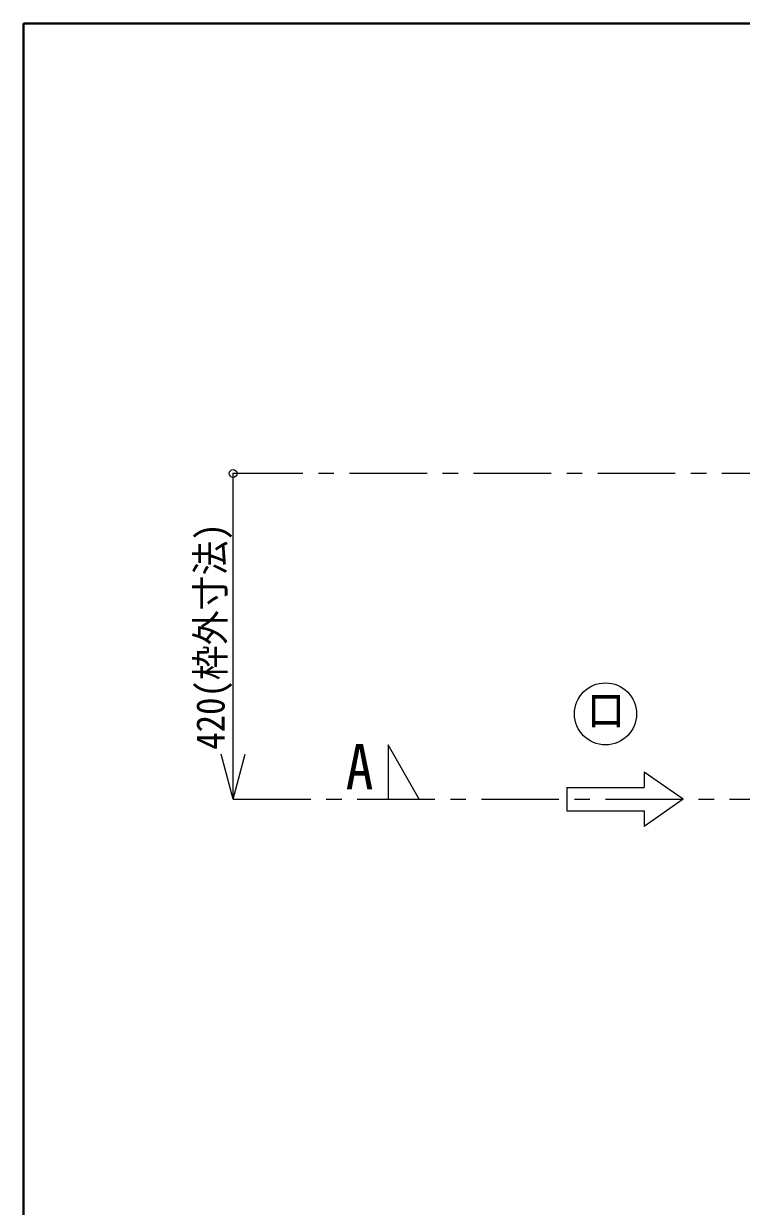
# Model space of a CAD drawing. Units: millimetres at full size, sheet at 1:10; details may follow other scales. Extents: x -2111 to 1939, y -1286 to 1524.
# Drawn here: x -2111 to -1649, y 762 to 1524 of the extents above; entities that cross this region are included whole.
import ezdxf
from ezdxf.enums import TextEntityAlignment as Align

# ---------------------------------------------------------------- set-up
doc = ezdxf.new("R2010")
doc.units = ezdxf.units.MM
doc.header["$LTSCALE"] = 10
doc.header["$PDMODE"] = 32
doc.header["$PDSIZE"] = 5
doc.linetypes.add('CHAIN1', pattern=[8, 5, -1, 1, -1])
doc.layers.add('0-6_補助線', color=4, linetype='Continuous', lineweight=9)
doc.styles.add('ＭＳ ゴシック', font='')
doc.styles.get('ＭＳ ゴシック').set_extended_font_data('MS Gothic')

msp = doc.modelspace()

# ---------------------------------------------------------------- linework, layer by layer
at = {"layer": '0-6_補助線', "color": 1, "lineweight": 40}
for p in [(1938.78, 1524.05), (-2111.22, -1285.95)]:
    msp.add_line(p, (-2111.22, 1524.05), dxfattribs=at)
at = {"layer": '0-6_補助線', "linetype": 'CHAIN1'}
for p, q in [((-1611.22, 1234.05), (-1976.22, 1234.05)), ((-1976.22, 1024.05), (-516.22, 1024.05))]:
    msp.add_line(p, q, dxfattribs=at)
at = {"layer": '0-6_補助線'}
for q in [(-1976.22, 1234.05), (-1983.98, 1053.02), (-1968.45, 1053.02)]:
    msp.add_line((-1976.22, 1024.05), q, dxfattribs=at)
at = {"layer": '0-6_補助線', "color": 7, "lineweight": 18}
for p, q in [((-1686.22, 1024.05), (-1711.22, 1041.55)), ((-1711.22, 1041.55), (-1711.22, 1031.55)), ((-1761.22, 1031.55), (-1761.22, 1016.55)), ((-1761.22, 1031.55), (-1711.22, 1031.55)), ((-1686.22, 1024.05), (-1711.22, 1006.55))]:
    msp.add_line(p, q, dxfattribs=at)
at = {"layer": '0-6_補助線', "linetype": 'CHAIN1'}
msp.add_lwpolyline([(-1856.22, 1024.05), (-1876.22, 1059.05), (-1876.22, 1024.05)], dxfattribs=at)
at = {"layer": '0-6_補助線', "color": 7, "lineweight": 18}
msp.add_lwpolyline([(-1761.22, 1016.55), (-1711.22, 1016.55), (-1711.22, 1006.55)], dxfattribs=at)
msp.add_circle((-1736.22, 1079.05), 20, dxfattribs=at)
at = {"layer": '0-6_補助線', "color": 1}
msp.add_point((-1976.22, 1234.05), dxfattribs=at)

# ---------------------------------------------------------------- texts
at = {"layer": '0-6_補助線', "color": 7, "style": 'ＭＳ ゴシック', "width": 0.9}
msp.add_text('420(枠外寸法)', height=18.33, rotation=90, dxfattribs=at).set_placement((-1976.22, 1055.92), align=Align.BOTTOM_LEFT)
at = {"layer": '0-6_補助線', "color": 7, "style": 'ＭＳ ゴシック'}
for s, height, width, p in [('ロ', 21.99, 0.85, (-1748.72, 1064.05)), ('A', 29.33, 0.9, (-1903.72, 1021.55))]:
    msp.add_text(s, height=height, dxfattribs=dict(at, width=width)).set_placement(p, align=Align.BOTTOM_LEFT)

doc.saveas('drawing.dxf')
